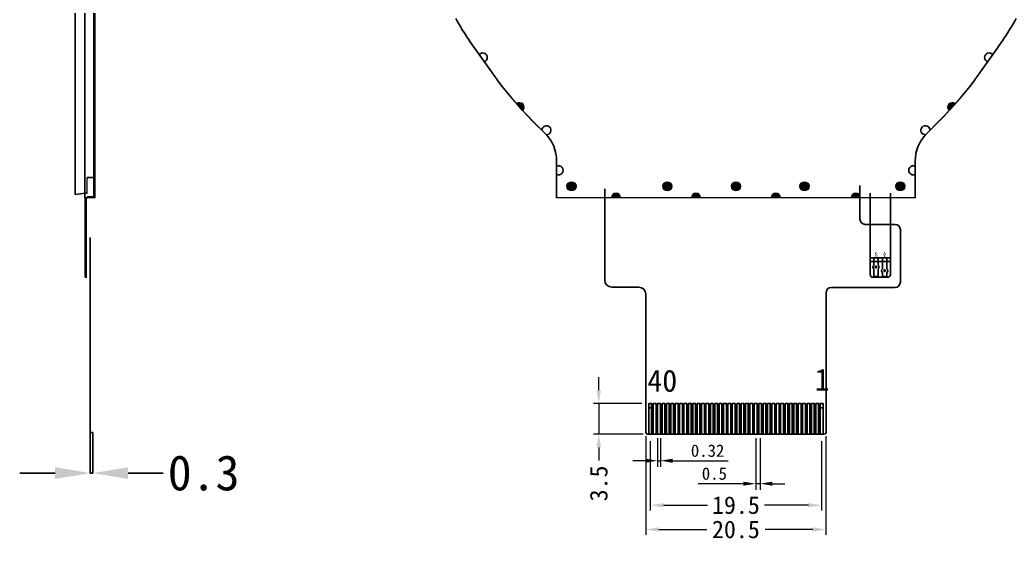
# Model space of a CAD drawing. Header units: millimetres. Extents: x -2894 to 5479, y -6001 to -1211.
# Drawn here: x 4204.5 to 4317.9, y -5876.4 to -5817.1 of the extents above; entities that cross this region are included whole.
import ezdxf

# ---------------------------------------------------------------- set-up
doc = ezdxf.new("R2010")
doc.units = ezdxf.units.MM
doc.header["$LTSCALE"] = 0.2
doc.header["$MEASUREMENT"] = 0
for name, color, linetype in [('66', 1, 'Continuous'), ('BL', 7, 'Continuous'), ('FPC', 40, 'Continuous'), ('L91', 3, 'Continuous'), ('LCD-FPC', 30, 'Continuous'), ('LCD_FPC', 22, 'Continuous'), ('其它', 7, 'Continuous')]:
    doc.layers.add(name, color=color, linetype=linetype)
doc.layers.add('dim', color=4, linetype='Continuous', lineweight=9)
doc.layers.add('DIM（标注）', color=3, linetype='Continuous', lineweight=9)
doc.styles.get("Standard").update_dxf_attribs({"font": 'SimSun.ttf'})
doc.styles.add('TXT', font='romans.shx', dxfattribs={"width": 0.8, "bigfont": 'chineset.shx'})
doc.styles.add('型式1', font='', dxfattribs={"height": 2})
doc.styles.add('宋体', font='SimSun.ttf')
doc.styles.get('型式1').set_extended_font_data('PMingLiU')
doc.dimstyles.new('0.7', dxfattribs={"dimscale": 0.7, "dimtxt": 2, "dimasz": 2, "dimexe": 1, "dimexo": 0.625, "dimtad": 1, "dimdsep": 46, "dimtxsty": '宋体', "dimcen": 0, "dimadec": 0, "dimazin": 0, "dimtfac": 1, "dimtmove": 0, "dimatfit": 0, "dimfxl": 1, "dimlwd": 15, "dimlwe": 15, "dimarcsym": 0})
doc.dimstyles.new('1.4', dxfattribs={"dimtxt": 2, "dimasz": 1.5, "dimexe": 0.6, "dimexo": 0.8, "dimtad": 0, "dimzin": 9, "dimdsep": 46, "dimtxsty": 'TXT', "dimcen": 0.5, "dimclrd": 3, "dimclre": 3, "dimclrt": 4, "dimazin": 2, "dimtfac": 1, "dimtmove": 0, "dimatfit": 3, "dimfxl": 1, "dimlwd": 13, "dimlwe": 5, "dimarcsym": 0})
doc.dimstyles.new('PHW字高4.0 四位数', dxfattribs={"dimtxt": 4, "dimasz": 4, "dimexe": 1.25, "dimexo": 1.2, "dimtad": 0, "dimzin": 9, "dimdsep": 46, "dimtxsty": '宋体', "dimcen": 1.5, "dimadec": 4, "dimazin": 2, "dimtfac": 1, "dimtmove": 0, "dimatfit": 3, "dimfxl": 1, "dimtolj": 1, "dimarcsym": 0})

# ---------------------------------------------------------------- blocks, each defined once
blk = doc.blocks.new('*u49')
at = {"color": 2}
for p, q in [((-3298.78, -1918.61), (-3298.78, -1909.35)), ((-3296.48, -1918.61), (-3296.48, -1909.35)), ((-3298.78, -1917.11), (-3296.48, -1917.11)), ((-3296.98, -1918.91), (-3298.48, -1918.91)), ((-3297.88, -1918.91), (-3296.78, -1918.91)), ((-3297.88, -1918.91), (-3297.23, -1918.91))]:
    blk.add_line(p, q, dxfattribs=at)
for points in [[(-3297.88, -1917.95), (-3297.88, -1917.11), (-3298.38, -1917.11), (-3298.38, -1917.95)], [(-3297.88, -1917.95), (-3297.88, -1917.11), (-3298.38, -1917.11), (-3298.38, -1917.95)], [(-3296.88, -1917.53), (-3296.88, -1917.11), (-3297.38, -1917.11), (-3297.38, -1917.53)], [(-3296.88, -1917.53), (-3296.88, -1917.11), (-3297.38, -1917.11), (-3297.38, -1917.53)], [(-3298.38, -1918.39), (-3298.38, -1918.91), (-3298.23, -1918.91)], [(-3298.38, -1918.39), (-3298.38, -1918.91), (-3298.23, -1918.91)], [(-3298.03, -1918.91), (-3297.88, -1918.91), (-3297.88, -1918.39)], [(-3298.03, -1918.91), (-3297.88, -1918.91), (-3297.88, -1918.39)], [(-3297.38, -1917.97), (-3297.38, -1918.91), (-3297.23, -1918.91)], [(-3297.38, -1917.97), (-3297.38, -1918.91), (-3297.23, -1918.91)], [(-3297.03, -1918.91), (-3296.88, -1918.91), (-3296.88, -1917.97)], [(-3297.03, -1918.91), (-3296.88, -1918.91), (-3296.88, -1917.97)]]:
    blk.add_lwpolyline(points, dxfattribs=at)
for centre in [(-3297.13, -1917.75), (-3297.13, -1917.75), (-3298.13, -1918.17), (-3298.13, -1918.17)]:
    blk.add_circle(centre, 0.1, dxfattribs=at)
for centre, radius, start, end in [((-3297.18, -1917.75), 0.3, 131.8103, 228.1897), ((-3297.18, -1917.75), 0.3, 131.8103, 228.1897), ((-3297.08, -1917.75), 0.3, 311.8103, 48.1897), ((-3297.08, -1917.75), 0.3, 311.8103, 48.1897), ((-3298.48, -1918.61), 0.3, 180.0018, 270), ((-3298.18, -1918.17), 0.3, 131.8103, 228.1897), ((-3298.18, -1918.17), 0.3, 131.8103, 228.1897), ((-3298.13, -1918.91), 0.1, 0, 180), ((-3298.13, -1918.91), 0.1, 0, 180), ((-3298.08, -1918.17), 0.3, 311.8103, 48.1897), ((-3298.08, -1918.17), 0.3, 311.8103, 48.1897), ((-3297.13, -1918.91), 0.1, 0, 180), ((-3297.13, -1918.91), 0.1, 0, 180), ((-3296.78, -1918.61), 0.3, 270, 0)]:
    blk.add_arc(centre, radius, start, end, dxfattribs=at)
at = {"layer": 'FPC', "color": 2, "char_height": 0.407, "width": 10.9745, "attachment_point": 9, "style": '型式1'}
for s, insert in [('A', (-3297.93, -1916.84)), ('K', (-3296.97, -1916.85))]:
    blk.add_mtext(s, dxfattribs=dict(at, insert=insert))
blk = doc.blocks.new('*D59')
at = {"layer": 'Defpoints', "color": 0, "transparency": 16777216}
for p in [(4277.1, -5864.25), (4277.42, -5864.25), (4277.42, -5867.26)]:
    blk.add_point(p, dxfattribs=at)
at = {"layer": 'dim', "color": 0, "lineweight": 15, "transparency": 16777216}
for p, q in [((4277.1, -5864.69), (4277.1, -5867.96)), ((4277.42, -5864.69), (4277.42, -5867.96)), ((4275.7, -5867.26), (4274.3, -5867.26)), ((4277.1, -5867.26), (4277.42, -5867.26)), ((4278.82, -5867.26), (4285.12, -5867.26))]:
    blk.add_line(p, q, dxfattribs=at)
at = {"layer": 'dim', "color": 0, "transparency": 16777216}
for points in [[(4275.7, -5867.03), (4275.7, -5867.5), (4277.1, -5867.26)], [(4278.82, -5867.03), (4278.82, -5867.5), (4277.42, -5867.26)]]:
    blk.add_solid(points, dxfattribs=at)
at = {"layer": 'dim', "color": 0, "transparency": 16777216, "insert": (4282.79, -5866.13), "char_height": 1.4, "attachment_point": 5, "style": '宋体'}
blk.add_mtext('0.32', dxfattribs=at)
blk = doc.blocks.new('*D60')
at = {"layer": 'Defpoints', "color": 0, "transparency": 16777216}
for p in [(4288.26, -5864.25), (4288.76, -5864.25), (4288.26, -5869.88)]:
    blk.add_point(p, dxfattribs=at)
at = {"layer": 'dim', "color": 0, "lineweight": 15, "transparency": 16777216}
for p, q in [((4288.26, -5864.69), (4288.26, -5870.58)), ((4288.76, -5864.69), (4288.76, -5870.58)), ((4286.86, -5869.88), (4281.73, -5869.88)), ((4288.76, -5869.88), (4288.26, -5869.88)), ((4290.16, -5869.88), (4291.56, -5869.88))]:
    blk.add_line(p, q, dxfattribs=at)
at = {"layer": 'dim', "color": 0, "transparency": 16777216}
for points in [[(4286.86, -5869.65), (4286.86, -5870.11), (4288.26, -5869.88)], [(4290.16, -5869.65), (4290.16, -5870.11), (4288.76, -5869.88)]]:
    blk.add_solid(points, dxfattribs=at)
at = {"layer": 'dim', "color": 0, "transparency": 16777216, "insert": (4283.56, -5868.74), "char_height": 1.4, "attachment_point": 5, "style": '宋体'}
blk.add_mtext('0.5', dxfattribs=at)
blk = doc.blocks.new('*D68')
at = {"layer": 'Defpoints', "color": 0, "transparency": 16777216}
for p in [(4276.1, -5860.75), (4270.41, -5864.25), (4276.26, -5864.25)]:
    blk.add_point(p, dxfattribs=at)
at = {"layer": 'DIM（标注）', "color": 3, "lineweight": 13, "transparency": 16777216}
for p, q in [((4270.41, -5859.25), (4270.41, -5857.75)), ((4270.41, -5860.75), (4270.41, -5864.25)), ((4270.41, -5865.75), (4270.41, -5867.25))]:
    blk.add_line(p, q, dxfattribs=at)
at = {"layer": 'DIM（标注）', "color": 3, "lineweight": 5, "transparency": 16777216}
for p, q in [((4275.3, -5860.75), (4269.81, -5860.75)), ((4275.46, -5864.25), (4269.81, -5864.25))]:
    blk.add_line(p, q, dxfattribs=at)
at = {"layer": 'DIM（标注）', "color": 3, "transparency": 16777216}
for points in [[(4270.16, -5859.25), (4270.66, -5859.25), (4270.41, -5860.75)], [(4270.16, -5865.75), (4270.66, -5865.75), (4270.41, -5864.25)]]:
    blk.add_solid(points, dxfattribs=at)
at = {"layer": 'DIM（标注）', "color": 4, "transparency": 16777216, "insert": (4270.41, -5869.85), "char_height": 2, "attachment_point": 5, "rotation": 90, "style": '宋体'}
blk.add_mtext('3.5', dxfattribs=at)
blk = doc.blocks.new('*D69')
at = {"layer": 'Defpoints', "color": 0, "transparency": 16777216}
for p in [(4276.26, -5864.25), (4295.76, -5864.25), (4276.26, -5872.33)]:
    blk.add_point(p, dxfattribs=at)
at = {"layer": 'DIM（标注）', "color": 3, "lineweight": 5, "transparency": 16777216}
for p, q in [((4276.26, -5865.05), (4276.26, -5872.93)), ((4295.76, -5865.05), (4295.76, -5872.93))]:
    blk.add_line(p, q, dxfattribs=at)
at = {"layer": 'DIM（标注）', "color": 3, "lineweight": 13, "transparency": 16777216}
for p, q in [((4277.76, -5872.33), (4282.78, -5872.33)), ((4294.26, -5872.33), (4289.25, -5872.33))]:
    blk.add_line(p, q, dxfattribs=at)
at = {"layer": 'DIM（标注）', "color": 3, "transparency": 16777216}
for points in [[(4277.76, -5872.08), (4277.76, -5872.58), (4276.26, -5872.33)], [(4294.26, -5872.08), (4294.26, -5872.58), (4295.76, -5872.33)]]:
    blk.add_solid(points, dxfattribs=at)
at = {"layer": 'DIM（标注）', "color": 4, "transparency": 16777216, "insert": (4286.01, -5872.33), "char_height": 2, "attachment_point": 5, "style": '宋体'}
blk.add_mtext('19.5', dxfattribs=at)
blk = doc.blocks.new('*D61')
at = {"layer": 'Defpoints', "color": 0, "transparency": 16777216}
for p in [(4275.76, -5863.68), (4296.26, -5863.68), (4275.76, -5875.09)]:
    blk.add_point(p, dxfattribs=at)
at = {"layer": 'DIM（标注）', "color": 3, "lineweight": 5, "transparency": 16777216}
for p, q in [((4275.76, -5864.48), (4275.76, -5875.69)), ((4296.26, -5864.48), (4296.26, -5875.69))]:
    blk.add_line(p, q, dxfattribs=at)
at = {"layer": 'DIM（标注）', "color": 3, "lineweight": 13, "transparency": 16777216}
for p, q in [((4277.26, -5875.09), (4282.69, -5875.09)), ((4294.76, -5875.09), (4289.34, -5875.09))]:
    blk.add_line(p, q, dxfattribs=at)
at = {"layer": 'DIM（标注）', "color": 3, "transparency": 16777216}
for points in [[(4277.26, -5874.84), (4277.26, -5875.34), (4275.76, -5875.09)], [(4294.76, -5874.84), (4294.76, -5875.34), (4296.26, -5875.09)]]:
    blk.add_solid(points, dxfattribs=at)
at = {"layer": 'DIM（标注）', "color": 4, "transparency": 16777216, "insert": (4286.01, -5875.09), "char_height": 2, "attachment_point": 5, "style": '宋体'}
blk.add_mtext('20.5', dxfattribs=at)
blk = doc.blocks.new('*D70')
at = {"layer": 'Defpoints', "color": 0, "ltscale": 5, "transparency": 16777216}
for p in [(4212.55, -5868.67), (4212.85, -5868.67), (4212.85, -5868.67)]:
    blk.add_point(p, dxfattribs=at)
at = {"layer": '其它', "color": 0, "lineweight": -2, "ltscale": 5, "transparency": 16777216}
for p, q in [((4212.55, -5867.47), (4212.55, -5867.42)), ((4212.85, -5867.47), (4212.85, -5867.42)), ((4208.55, -5868.67), (4204.55, -5868.67)), ((4212.55, -5868.67), (4212.85, -5868.67)), ((4216.85, -5868.67), (4220.85, -5868.67))]:
    blk.add_line(p, q, dxfattribs=at)
at = {"layer": '其它', "color": 0, "ltscale": 5, "transparency": 16777216}
for points in [[(4208.55, -5868), (4208.55, -5869.34), (4212.55, -5868.67)], [(4216.85, -5868), (4216.85, -5869.34), (4212.85, -5868.67)]]:
    blk.add_solid(points, dxfattribs=at)
at = {"layer": '其它', "color": 0, "ltscale": 5, "transparency": 16777216, "insert": (4225.45, -5868.67), "char_height": 4, "attachment_point": 5, "style": '宋体'}
blk.add_mtext('\\A1;0.3', dxfattribs=at)

msp = doc.modelspace()

# ---------------------------------------------------------------- hatches: boundary and pattern name
at = {"layer": 'LCD_FPC'}
for points in [[(4261.708, -5827.396), (4261.755, -5827.446, 0.9972291), (4261.06, -5826.674), (4261.105, -5826.726)], [(4310.275, -5827.446), (4310.323, -5827.396), (4310.926, -5826.726), (4310.971, -5826.674, 0.9972291)], [(4266.785, -5836.045, 1), (4267.824, -5836.045, 1)], [(4277.699, -5836.045, 1), (4278.739, -5836.045, 1)], [(4286.535, -5836.045, 1), (4285.496, -5836.045, 1)], [(4293.294, -5836.045, 1), (4294.334, -5836.045, 1)], [(4305.246, -5836.045, 1), (4304.206, -5836.045, 1)], [(4271.852, -5837.352), (4272.891, -5837.352, 1)], [(4280.941, -5837.352), (4281.98, -5837.352, 1)], [(4291.076, -5837.352, 1), (4290.037, -5837.352)], [(4299.132, -5837.352), (4300.172, -5837.352, 1)]]:
    msp.add_hatch(color=0, dxfattribs=at).paths.add_polyline_path(points)

# ---------------------------------------------------------------- linework, layer by layer
at = {"color": 7}
for p, q in [((4210.815, -5759.766), (4210.815, -5836.986)), ((4210.815, -5836.986), (4211.975, -5836.828))]:
    msp.add_line(p, q, dxfattribs=at)
for p, q in [((4212.201, -5835.035), (4212.95, -5835.035)), ((4212.201, -5836.828), (4211.975, -5836.828)), ((4212.235, -5837.352), (4211.975, -5837.352))]:
    msp.add_line(p, q)
at = {"color": 1}
for p, q in [((4300.13, -5835.943), (4300.13, -5839.781)), ((4300.73, -5840.381), (4304.126, -5840.381)), ((4304.726, -5840.981), (4304.726, -5846.954)), ((4304.126, -5847.554), (4296.865, -5847.554))]:
    msp.add_line(p, q, dxfattribs=at)
at = {"color": 2}
for p, q in [((4301.287, -5846.093), (4301.287, -5837.352)), ((4303.587, -5846.093), (4303.587, -5837.352)), ((4303.587, -5844.193), (4301.287, -5844.193)), ((4302.687, -5846.393), (4301.587, -5846.393)), ((4301.787, -5846.393), (4303.287, -5846.393)), ((4302.687, -5846.393), (4302.037, -5846.393))]:
    msp.add_line(p, q, dxfattribs=at)
at = {"color": 5}
msp.add_lwpolyline([(4211.975, -5837.352), (4211.915, -5837.352), (4211.915, -5759.766), (4211.975, -5759.766)], dxfattribs=at)
at = {"color": 2}
for points in [[(4211.975, -5837.352), (4211.975, -5846.393), (4212.095, -5846.393), (4212.095, -5837.352)], [(4301.687, -5845.004), (4301.687, -5844.193), (4302.187, -5844.193), (4302.187, -5845.004)], [(4301.687, -5845.004), (4301.687, -5844.193), (4302.187, -5844.193), (4302.187, -5845.004)], [(4302.687, -5845.425), (4302.687, -5844.193), (4303.187, -5844.193), (4303.187, -5845.425)], [(4302.687, -5845.425), (4302.687, -5844.193), (4303.187, -5844.193), (4303.187, -5845.425)], [(4301.837, -5846.393), (4301.687, -5846.393), (4301.687, -5845.451)], [(4301.837, -5846.393), (4301.687, -5846.393), (4301.687, -5845.451)], [(4302.187, -5845.451), (4302.187, -5846.393), (4302.037, -5846.393)], [(4302.187, -5845.451), (4302.187, -5846.393), (4302.037, -5846.393)], [(4302.837, -5846.393), (4302.687, -5846.393), (4302.687, -5845.872)], [(4302.837, -5846.393), (4302.687, -5846.393), (4302.687, -5845.872)], [(4303.187, -5845.872), (4303.187, -5846.393), (4303.037, -5846.393)], [(4303.187, -5845.872), (4303.187, -5846.393), (4303.037, -5846.393)]]:
    msp.add_lwpolyline(points, dxfattribs=at)
for centre in [(4301.937, -5845.228), (4301.937, -5845.228), (4302.937, -5845.649), (4302.937, -5845.649)]:
    msp.add_circle(centre, 0.1, dxfattribs=at)
at = {"color": 1}
for centre, start, end in [((4300.73, -5839.781), 180, 270), ((4304.126, -5840.981), 0, 90), ((4304.126, -5846.954), 270, 0), ((4296.865, -5848.154), 90, 180)]:
    msp.add_arc(centre, 0.6, start, end, dxfattribs=at)
at = {"color": 2}
for centre, radius, start, end in [((4301.887, -5845.228), 0.3, 131.81031, 228.18969), ((4301.887, -5845.228), 0.3, 131.81031, 228.18969), ((4301.987, -5845.228), 0.3, 311.81031, 48.18969), ((4301.987, -5845.228), 0.3, 311.81031, 48.18969), ((4301.587, -5846.093), 0.3, 180, 270), ((4302.887, -5845.649), 0.3, 131.81031, 228.18969), ((4302.887, -5845.649), 0.3, 131.81031, 228.18969), ((4302.987, -5845.649), 0.3, 311.81031, 48.18969), ((4302.987, -5845.649), 0.3, 311.81031, 48.18969), ((4303.287, -5846.093), 0.3, 270, 359.99817), ((4301.937, -5846.393), 0.1, 360, 180), ((4301.937, -5846.393), 0.1, 0, 180), ((4302.937, -5846.393), 0.1, 360, 180), ((4302.937, -5846.393), 0.1, 0, 180)]:
    msp.add_arc(centre, radius, start, end, dxfattribs=at)
at = {"layer": '66'}
for centre, start, end in [((4257.208, -5821.401), 288.79371, 142.12578), ((4314.82, -5821.401), 37.57413, 251.50638), ((4264.45, -5829.672), 268.64617, 179.88783), ((4307.578, -5829.672), 359.7591, 271.71541), ((4265.836, -5834.226), 244.84934, 115.15066), ((4306.195, -5834.226), 64.84934, 295.15066)]:
    msp.add_arc(centre, 0.52, start, end, dxfattribs=at)
at = {"layer": 'BL'}
for points in [[(4276.103, -5860.752), (4276.423, -5860.752), (4276.423, -5864.252), (4276.103, -5864.252)], [(4276.603, -5860.752), (4276.923, -5860.752), (4276.923, -5864.252), (4276.603, -5864.252)], [(4277.103, -5860.752), (4277.423, -5860.752), (4277.423, -5864.252), (4277.103, -5864.252)], [(4277.603, -5860.752), (4277.923, -5860.752), (4277.923, -5864.252), (4277.603, -5864.252)], [(4278.103, -5860.752), (4278.423, -5860.752), (4278.423, -5864.252), (4278.103, -5864.252)], [(4278.603, -5860.752), (4278.923, -5860.752), (4278.923, -5864.252), (4278.603, -5864.252)], [(4279.103, -5860.752), (4279.423, -5860.752), (4279.423, -5864.252), (4279.103, -5864.252)], [(4279.603, -5860.752), (4279.923, -5860.752), (4279.923, -5864.252), (4279.603, -5864.252)], [(4280.103, -5860.752), (4280.423, -5860.752), (4280.423, -5864.252), (4280.103, -5864.252)], [(4280.603, -5860.752), (4280.923, -5860.752), (4280.923, -5864.252), (4280.603, -5864.252)], [(4281.103, -5860.752), (4281.423, -5860.752), (4281.423, -5864.252), (4281.103, -5864.252)], [(4281.603, -5860.752), (4281.923, -5860.752), (4281.923, -5864.252), (4281.603, -5864.252)], [(4282.103, -5860.752), (4282.423, -5860.752), (4282.423, -5864.252), (4282.103, -5864.252)], [(4282.603, -5860.752), (4282.923, -5860.752), (4282.923, -5864.252), (4282.603, -5864.252)], [(4283.103, -5860.752), (4283.423, -5860.752), (4283.423, -5864.252), (4283.103, -5864.252)], [(4283.603, -5860.752), (4283.923, -5860.752), (4283.923, -5864.252), (4283.603, -5864.252)], [(4284.103, -5860.752), (4284.423, -5860.752), (4284.423, -5864.252), (4284.103, -5864.252)], [(4284.603, -5860.752), (4284.923, -5860.752), (4284.923, -5864.252), (4284.603, -5864.252)], [(4285.103, -5860.752), (4285.423, -5860.752), (4285.423, -5864.252), (4285.103, -5864.252)], [(4285.603, -5860.752), (4285.923, -5860.752), (4285.923, -5864.252), (4285.603, -5864.252)], [(4286.103, -5860.752), (4286.423, -5860.752), (4286.423, -5864.252), (4286.103, -5864.252)], [(4286.603, -5860.752), (4286.923, -5860.752), (4286.923, -5864.252), (4286.603, -5864.252)], [(4287.103, -5860.752), (4287.423, -5860.752), (4287.423, -5864.252), (4287.103, -5864.252)], [(4287.603, -5860.752), (4287.923, -5860.752), (4287.923, -5864.252), (4287.603, -5864.252)], [(4288.103, -5860.752), (4288.423, -5860.752), (4288.423, -5864.252), (4288.103, -5864.252)], [(4288.603, -5860.752), (4288.923, -5860.752), (4288.923, -5864.252), (4288.603, -5864.252)], [(4289.103, -5860.752), (4289.423, -5860.752), (4289.423, -5864.252), (4289.103, -5864.252)], [(4289.603, -5860.752), (4289.923, -5860.752), (4289.923, -5864.252), (4289.603, -5864.252)], [(4290.103, -5860.752), (4290.423, -5860.752), (4290.423, -5864.252), (4290.103, -5864.252)], [(4290.603, -5860.752), (4290.923, -5860.752), (4290.923, -5864.252), (4290.603, -5864.252)], [(4291.103, -5860.752), (4291.423, -5860.752), (4291.423, -5864.252), (4291.103, -5864.252)], [(4291.603, -5860.752), (4291.923, -5860.752), (4291.923, -5864.252), (4291.603, -5864.252)], [(4292.103, -5860.752), (4292.423, -5860.752), (4292.423, -5864.252), (4292.103, -5864.252)], [(4292.603, -5860.752), (4292.923, -5860.752), (4292.923, -5864.252), (4292.603, -5864.252)], [(4293.103, -5860.752), (4293.423, -5860.752), (4293.423, -5864.252), (4293.103, -5864.252)], [(4293.603, -5860.752), (4293.923, -5860.752), (4293.923, -5864.252), (4293.603, -5864.252)], [(4294.103, -5860.752), (4294.423, -5860.752), (4294.423, -5864.252), (4294.103, -5864.252)], [(4294.603, -5860.752), (4294.923, -5860.752), (4294.923, -5864.252), (4294.603, -5864.252)], [(4295.103, -5860.752), (4295.423, -5860.752), (4295.423, -5864.252), (4295.103, -5864.252)], [(4295.603, -5860.752), (4295.923, -5860.752), (4295.923, -5864.252), (4295.603, -5864.252)]]:
    msp.add_lwpolyline(points, close=True, dxfattribs=at)
at = {"layer": 'dim', "color": 0}
for p, q in [((4211.975, -5837.352), (4211.975, -5759.766)), ((4212.201, -5836.828), (4212.201, -5835.035))]:
    msp.add_line(p, q, dxfattribs=at)
at = {"layer": 'dim', "color": 4}
for p, q in [((4213.105, -5837.352), (4213.105, -5759.766)), ((4265.615, -5833.201), (4265.615, -5837.352)), ((4306.416, -5833.201), (4306.416, -5837.352)), ((4213.105, -5837.352), (4212.235, -5837.352)), ((4306.416, -5837.352), (4265.615, -5837.352)), ((4300.935, -5837.352), (4300.935, -5837.352)), ((4303.677, -5837.352), (4303.677, -5837.352))]:
    msp.add_line(p, q, dxfattribs=at)
for points in [[(4212.235, -5837.352), (4212.235, -5837.197), (4212.95, -5837.197), (4212.95, -5759.921), (4212.235, -5759.921), (4212.235, -5759.766)], [(4254.141, -5816.973), (4254.254, -5817.173), (4254.367, -5817.372), (4254.482, -5817.571), (4254.598, -5817.769), (4254.716, -5817.966), (4254.834, -5818.162), (4254.954, -5818.357), (4255.075, -5818.552), (4255.197, -5818.746), (4255.321, -5818.94), (4255.446, -5819.132), (4255.572, -5819.324), (4255.699, -5819.515), (4255.827, -5819.705), (4255.956, -5819.894), (4256.087, -5820.082), (4256.219, -5820.27), (4258.306, -5823.2), (4258.836, -5823.928), (4259.381, -5824.645), (4259.941, -5825.351), (4260.516, -5826.045), (4261.105, -5826.726), (4261.708, -5827.396), (4262.325, -5828.052), (4262.955, -5828.695), (4264.31, -5830.051), (4264.606, -5830.377), (4264.866, -5830.728), (4265.09, -5831.102), (4265.276, -5831.496), (4265.423, -5831.906), (4265.529, -5832.329), (4265.593, -5832.76), (4265.615, -5833.201), (4265.615, -5833.714)], [(4306.416, -5833.714), (4306.416, -5833.201), (4306.437, -5832.76), (4306.501, -5832.329), (4306.607, -5831.906), (4306.754, -5831.496), (4306.941, -5831.102), (4307.165, -5830.728), (4307.425, -5830.377), (4307.721, -5830.051), (4309.076, -5828.695), (4309.706, -5828.052), (4310.323, -5827.396), (4310.926, -5826.726), (4311.515, -5826.045), (4312.09, -5825.351), (4312.65, -5824.645), (4313.195, -5823.928), (4313.725, -5823.2), (4315.812, -5820.27), (4315.944, -5820.082), (4316.074, -5819.894), (4316.204, -5819.705), (4316.332, -5819.515), (4316.459, -5819.324), (4316.585, -5819.132), (4316.71, -5818.94), (4316.833, -5818.746), (4316.956, -5818.552), (4317.077, -5818.357), (4317.196, -5818.162), (4317.315, -5817.966), (4317.432, -5817.769), (4317.549, -5817.571), (4317.663, -5817.372), (4317.777, -5817.173), (4317.889, -5816.973)]]:
    msp.add_lwpolyline(points, dxfattribs=at)
for centre in [(4267.305, -5836.045), (4278.219, -5836.045), (4286.015, -5836.045), (4293.814, -5836.045), (4304.726, -5836.045)]:
    msp.add_circle(centre, 0.52, dxfattribs=at)
for centre, start, end in [((4261.406, -5827.061), 312.17764, 131.85968), ((4310.624, -5827.061), 48.14032, 227.82236), ((4272.372, -5837.352), 0, 180), ((4281.461, -5837.352), 0, 180), ((4290.556, -5837.352), 0, 180), ((4299.652, -5837.352), 0, 180)]:
    msp.add_arc(centre, 0.52, start, end, dxfattribs=at)
at = {"layer": 'FPC', "color": 240, "true_color": 0xed1f24}
for p, q in [((4275.763, -5863.952), (4275.763, -5850.879)), ((4275.763, -5863.952), (4275.763, -5850.879)), ((4275.763, -5850.879), (4275.763, -5863.952)), ((4296.263, -5850.879), (4296.263, -5863.952)), ((4296.263, -5863.952), (4296.263, -5850.879)), ((4296.263, -5863.952), (4296.263, -5850.879))]:
    msp.add_line(p, q, dxfattribs=at)
at = {"layer": 'FPC', "color": 30, "true_color": 0xf26722}
for p, q in [((4290.963, -5864.252), (4276.063, -5864.252)), ((4276.063, -5864.252), (4290.963, -5864.252)), ((4290.963, -5864.252), (4276.063, -5864.252)), ((4276.063, -5864.252), (4290.963, -5864.252)), ((4276.063, -5864.252), (4290.963, -5864.252)), ((4290.963, -5864.252), (4276.063, -5864.252)), ((4276.063, -5864.252), (4290.963, -5864.252)), ((4290.963, -5864.252), (4276.063, -5864.252)), ((4276.063, -5864.252), (4290.963, -5864.252)), ((4290.963, -5864.252), (4276.063, -5864.252)), ((4276.063, -5864.252), (4290.963, -5864.252)), ((4290.963, -5864.252), (4276.063, -5864.252)), ((4276.063, -5864.252), (4290.963, -5864.252)), ((4290.963, -5864.252), (4276.063, -5864.252)), ((4276.063, -5864.252), (4290.963, -5864.252)), ((4276.063, -5864.252), (4290.963, -5864.252)), ((4290.963, -5864.252), (4276.063, -5864.252)), ((4276.063, -5864.252), (4290.963, -5864.252)), ((4290.963, -5864.252), (4276.063, -5864.252)), ((4295.963, -5864.252), (4281.063, -5864.252)), ((4281.063, -5864.252), (4295.963, -5864.252)), ((4295.963, -5864.252), (4281.063, -5864.252)), ((4281.063, -5864.252), (4295.963, -5864.252)), ((4281.063, -5864.252), (4295.963, -5864.252)), ((4295.963, -5864.252), (4281.063, -5864.252)), ((4281.063, -5864.252), (4295.963, -5864.252)), ((4295.963, -5864.252), (4281.063, -5864.252)), ((4281.063, -5864.252), (4295.963, -5864.252)), ((4295.963, -5864.252), (4281.063, -5864.252)), ((4281.063, -5864.252), (4295.963, -5864.252)), ((4295.963, -5864.252), (4281.063, -5864.252)), ((4281.063, -5864.252), (4295.963, -5864.252)), ((4295.963, -5864.252), (4281.063, -5864.252)), ((4281.063, -5864.252), (4295.963, -5864.252)), ((4281.063, -5864.252), (4295.963, -5864.252)), ((4295.963, -5864.252), (4281.063, -5864.252)), ((4281.063, -5864.252), (4295.963, -5864.252)), ((4295.963, -5864.252), (4281.063, -5864.252))]:
    msp.add_line(p, q, dxfattribs=at)
at = {"layer": 'FPC', "color": 0}
for p, q in [((4290.963, -5864.252), (4276.063, -5864.252)), ((4295.963, -5864.252), (4281.063, -5864.252))]:
    msp.add_line(p, q, dxfattribs=at)
at = {"layer": 'L91', "color": 7, "linetype": 'Continuous'}
for p, q in [((4265.615, -5833.196), (4265.615, -5837.348)), ((4306.416, -5833.196), (4306.416, -5837.348)), ((4300.935, -5837.348), (4300.935, -5837.348)), ((4303.677, -5837.348), (4303.677, -5837.348))]:
    msp.add_line(p, q, dxfattribs=at)
for points in [[(4254.141, -5816.969), (4254.254, -5817.169), (4254.367, -5817.368), (4254.482, -5817.567), (4254.598, -5817.764), (4254.716, -5817.961), (4254.834, -5818.158), (4254.954, -5818.353), (4255.075, -5818.548), (4255.197, -5818.742), (4255.321, -5818.935), (4255.446, -5819.128), (4255.572, -5819.319), (4255.699, -5819.51), (4255.827, -5819.7), (4255.956, -5819.89), (4256.087, -5820.078), (4256.219, -5820.266), (4258.306, -5823.196), (4258.836, -5823.924), (4259.381, -5824.641), (4259.941, -5825.346), (4260.516, -5826.04), (4261.105, -5826.722), (4261.708, -5827.391), (4262.325, -5828.048), (4262.955, -5828.691), (4264.31, -5830.047), (4264.606, -5830.373), (4264.866, -5830.723), (4265.09, -5831.097), (4265.276, -5831.491), (4265.423, -5831.902), (4265.529, -5832.325), (4265.593, -5832.756), (4265.615, -5833.196), (4265.615, -5833.709)], [(4306.416, -5833.709), (4306.416, -5833.196), (4306.437, -5832.756), (4306.501, -5832.325), (4306.607, -5831.902), (4306.754, -5831.491), (4306.941, -5831.097), (4307.165, -5830.723), (4307.425, -5830.373), (4307.721, -5830.047), (4309.076, -5828.691), (4309.706, -5828.048), (4310.323, -5827.391), (4310.926, -5826.722), (4311.515, -5826.04), (4312.09, -5825.346), (4312.65, -5824.641), (4313.195, -5823.924), (4313.725, -5823.196), (4315.812, -5820.266), (4315.944, -5820.078), (4316.074, -5819.89), (4316.204, -5819.7), (4316.332, -5819.51), (4316.459, -5819.319), (4316.585, -5819.128), (4316.71, -5818.935), (4316.833, -5818.742), (4316.956, -5818.548), (4317.077, -5818.353), (4317.196, -5818.158), (4317.315, -5817.961), (4317.432, -5817.764), (4317.549, -5817.567), (4317.663, -5817.368), (4317.777, -5817.169), (4317.889, -5816.969)]]:
    msp.add_lwpolyline(points, dxfattribs=at)
at = {"layer": 'LCD-FPC', "color": 20}
for p, q in [((4276.063, -5864.252), (4290.963, -5864.252)), ((4290.963, -5864.252), (4276.063, -5864.252)), ((4290.963, -5864.252), (4276.063, -5864.252)), ((4276.063, -5864.252), (4290.963, -5864.252)), ((4276.063, -5864.252), (4290.963, -5864.252)), ((4290.963, -5864.252), (4276.063, -5864.252)), ((4276.063, -5864.252), (4290.963, -5864.252)), ((4290.963, -5864.252), (4276.063, -5864.252)), ((4290.963, -5864.252), (4276.063, -5864.252)), ((4276.063, -5864.252), (4290.963, -5864.252)), ((4281.063, -5864.252), (4295.963, -5864.252)), ((4295.963, -5864.252), (4281.063, -5864.252)), ((4295.963, -5864.252), (4281.063, -5864.252)), ((4281.063, -5864.252), (4295.963, -5864.252)), ((4281.063, -5864.252), (4295.963, -5864.252)), ((4295.963, -5864.252), (4281.063, -5864.252)), ((4281.063, -5864.252), (4295.963, -5864.252)), ((4295.963, -5864.252), (4281.063, -5864.252)), ((4295.963, -5864.252), (4281.063, -5864.252)), ((4281.063, -5864.252), (4295.963, -5864.252))]:
    msp.add_line(p, q, dxfattribs=at)
at = {"layer": 'LCD_FPC', "color": 240, "true_color": 0xed1f24}
for p, q in [((4275.763, -5848.323), (4275.763, -5864.053)), ((4296.263, -5848.323), (4296.263, -5864.053))]:
    msp.add_line(p, q, dxfattribs=at)
at = {"layer": 'LCD_FPC'}
for p, q in [((4275.765, -5848.322), (4275.765, -5864.052)), ((4276.115, -5861.252), (4276.415, -5861.252)), ((4295.913, -5861.252), (4295.613, -5861.252)), ((4275.963, -5864.252), (4296.063, -5864.252)), ((4275.963, -5864.252), (4296.063, -5864.252)), ((4296.063, -5864.253), (4275.963, -5864.253)), ((4296.063, -5864.253), (4275.963, -5864.253)), ((4296.065, -5864.252), (4275.965, -5864.252)), ((4296.065, -5864.252), (4275.965, -5864.252)), ((4276.113, -5864.252), (4276.413, -5864.252)), ((4276.413, -5864.253), (4276.113, -5864.253)), ((4276.413, -5864.253), (4276.113, -5864.253)), ((4276.415, -5864.252), (4276.115, -5864.252)), ((4276.415, -5864.252), (4276.115, -5864.252)), ((4276.613, -5864.252), (4276.913, -5864.252)), ((4276.913, -5864.253), (4276.613, -5864.253)), ((4276.913, -5864.253), (4276.613, -5864.253)), ((4276.915, -5864.252), (4276.615, -5864.252)), ((4276.915, -5864.252), (4276.615, -5864.252)), ((4277.113, -5864.252), (4277.413, -5864.252)), ((4277.413, -5864.253), (4277.113, -5864.253)), ((4277.413, -5864.253), (4277.113, -5864.253)), ((4277.415, -5864.252), (4277.115, -5864.252)), ((4277.415, -5864.252), (4277.115, -5864.252)), ((4277.613, -5864.252), (4277.913, -5864.252)), ((4277.913, -5864.253), (4277.613, -5864.253)), ((4277.915, -5864.252), (4277.615, -5864.252)), ((4278.113, -5864.252), (4278.413, -5864.252)), ((4278.413, -5864.253), (4278.113, -5864.253)), ((4278.415, -5864.252), (4278.115, -5864.252)), ((4278.613, -5864.252), (4278.913, -5864.252)), ((4278.913, -5864.253), (4278.613, -5864.253)), ((4278.915, -5864.252), (4278.615, -5864.252)), ((4279.113, -5864.252), (4279.413, -5864.252)), ((4279.413, -5864.253), (4279.113, -5864.253)), ((4279.415, -5864.252), (4279.115, -5864.252)), ((4279.613, -5864.252), (4279.913, -5864.252)), ((4279.913, -5864.253), (4279.613, -5864.253)), ((4279.915, -5864.252), (4279.615, -5864.252)), ((4280.113, -5864.252), (4280.413, -5864.252)), ((4280.413, -5864.253), (4280.113, -5864.253)), ((4280.415, -5864.252), (4280.115, -5864.252)), ((4280.613, -5864.252), (4280.913, -5864.252)), ((4280.913, -5864.253), (4280.613, -5864.253)), ((4280.915, -5864.252), (4280.615, -5864.252)), ((4281.113, -5864.252), (4281.413, -5864.252)), ((4281.413, -5864.253), (4281.113, -5864.253)), ((4281.415, -5864.252), (4281.115, -5864.252)), ((4281.613, -5864.252), (4281.913, -5864.252)), ((4281.913, -5864.253), (4281.613, -5864.253)), ((4281.915, -5864.252), (4281.615, -5864.252)), ((4282.113, -5864.252), (4282.413, -5864.252)), ((4282.413, -5864.253), (4282.113, -5864.253)), ((4282.415, -5864.252), (4282.115, -5864.252)), ((4282.613, -5864.252), (4282.913, -5864.252)), ((4282.913, -5864.253), (4282.613, -5864.253)), ((4282.915, -5864.252), (4282.615, -5864.252)), ((4283.113, -5864.252), (4283.413, -5864.252)), ((4283.413, -5864.253), (4283.113, -5864.253)), ((4283.415, -5864.252), (4283.115, -5864.252)), ((4283.613, -5864.252), (4283.913, -5864.252)), ((4283.913, -5864.253), (4283.613, -5864.253)), ((4283.915, -5864.252), (4283.615, -5864.252)), ((4284.113, -5864.252), (4284.413, -5864.252)), ((4284.413, -5864.253), (4284.113, -5864.253)), ((4284.415, -5864.252), (4284.115, -5864.252)), ((4284.613, -5864.252), (4284.913, -5864.252)), ((4284.913, -5864.253), (4284.613, -5864.253)), ((4284.915, -5864.252), (4284.615, -5864.252)), ((4285.113, -5864.252), (4285.413, -5864.252)), ((4285.413, -5864.253), (4285.113, -5864.253)), ((4285.415, -5864.252), (4285.115, -5864.252)), ((4285.613, -5864.252), (4285.913, -5864.252)), ((4285.913, -5864.253), (4285.613, -5864.253)), ((4285.915, -5864.252), (4285.615, -5864.252)), ((4286.113, -5864.252), (4286.413, -5864.252)), ((4286.413, -5864.253), (4286.113, -5864.253)), ((4286.415, -5864.252), (4286.115, -5864.252)), ((4286.613, -5864.252), (4286.913, -5864.252)), ((4286.913, -5864.253), (4286.613, -5864.253)), ((4286.915, -5864.252), (4286.615, -5864.252)), ((4287.113, -5864.252), (4287.413, -5864.252)), ((4287.413, -5864.253), (4287.113, -5864.253)), ((4287.415, -5864.252), (4287.115, -5864.252)), ((4287.613, -5864.252), (4287.913, -5864.252)), ((4287.913, -5864.253), (4287.613, -5864.253)), ((4287.915, -5864.252), (4287.615, -5864.252)), ((4288.113, -5864.252), (4288.413, -5864.252)), ((4288.413, -5864.253), (4288.113, -5864.253)), ((4288.415, -5864.252), (4288.115, -5864.252)), ((4288.613, -5864.252), (4288.913, -5864.252)), ((4288.913, -5864.253), (4288.613, -5864.253)), ((4288.915, -5864.252), (4288.615, -5864.252)), ((4289.113, -5864.252), (4289.413, -5864.252)), ((4289.413, -5864.253), (4289.113, -5864.253)), ((4289.415, -5864.252), (4289.115, -5864.252)), ((4289.613, -5864.252), (4289.913, -5864.252)), ((4289.913, -5864.253), (4289.613, -5864.253)), ((4289.915, -5864.252), (4289.615, -5864.252)), ((4290.113, -5864.252), (4290.413, -5864.252)), ((4290.413, -5864.253), (4290.113, -5864.253)), ((4290.415, -5864.252), (4290.115, -5864.252)), ((4290.613, -5864.252), (4290.913, -5864.252)), ((4290.913, -5864.253), (4290.613, -5864.253)), ((4290.915, -5864.252), (4290.615, -5864.252)), ((4291.113, -5864.252), (4291.413, -5864.252)), ((4291.413, -5864.253), (4291.113, -5864.253)), ((4291.415, -5864.252), (4291.115, -5864.252)), ((4291.613, -5864.252), (4291.913, -5864.252)), ((4291.913, -5864.253), (4291.613, -5864.253)), ((4291.915, -5864.252), (4291.615, -5864.252)), ((4292.113, -5864.252), (4292.413, -5864.252)), ((4292.413, -5864.253), (4292.113, -5864.253)), ((4292.415, -5864.252), (4292.115, -5864.252)), ((4292.613, -5864.252), (4292.913, -5864.252)), ((4292.913, -5864.253), (4292.613, -5864.253)), ((4292.915, -5864.252), (4292.615, -5864.252)), ((4293.113, -5864.252), (4293.413, -5864.252)), ((4293.413, -5864.253), (4293.113, -5864.253)), ((4293.415, -5864.252), (4293.115, -5864.252)), ((4293.613, -5864.252), (4293.913, -5864.252)), ((4293.913, -5864.253), (4293.613, -5864.253)), ((4293.915, -5864.252), (4293.615, -5864.252)), ((4294.113, -5864.252), (4294.413, -5864.252)), ((4294.413, -5864.253), (4294.113, -5864.253)), ((4294.415, -5864.252), (4294.115, -5864.252)), ((4294.613, -5864.252), (4294.913, -5864.252)), ((4294.613, -5864.252), (4294.913, -5864.252)), ((4294.913, -5864.253), (4294.613, -5864.253)), ((4294.915, -5864.252), (4294.615, -5864.252)), ((4295.113, -5864.252), (4295.413, -5864.252)), ((4295.113, -5864.252), (4295.413, -5864.252)), ((4295.413, -5864.253), (4295.113, -5864.253)), ((4295.415, -5864.252), (4295.115, -5864.252)), ((4295.613, -5864.252), (4295.913, -5864.252)), ((4295.613, -5864.252), (4295.913, -5864.252)), ((4295.913, -5864.253), (4295.613, -5864.253)), ((4295.915, -5864.252), (4295.615, -5864.252))]:
    msp.add_line(p, q, dxfattribs=at)
at = {"layer": 'LCD_FPC', "color": 1}
msp.add_line((4296.265, -5848.154), (4296.265, -5864.052), dxfattribs=at)
at = {"layer": 'LCD_FPC'}
for centre, start, end in [((4275.963, -5864.052), 180, 270), ((4275.963, -5864.052), 180, 270), ((4275.963, -5864.053), 180, 270), ((4275.963, -5864.053), 180, 270), ((4275.963, -5864.053), 180, 270), ((4275.963, -5864.053), 180, 270), ((4275.965, -5864.052), 180, 270), ((4275.965, -5864.052), 180, 270), ((4275.965, -5864.052), 180, 270), ((4275.965, -5864.052), 180, 270), ((4296.063, -5864.052), 270, 0), ((4296.063, -5864.052), 270, 0), ((4296.063, -5864.052), 270, 0), ((4296.063, -5864.052), 270, 0), ((4296.063, -5864.053), 270, 0), ((4296.063, -5864.053), 270, 0), ((4296.065, -5864.052), 270, 0), ((4296.065, -5864.052), 270, 0)]:
    msp.add_arc(centre, 0.2, start, end, dxfattribs=at)
at = {"layer": '其它', "color": 240, "ltscale": 5, "true_color": 0xed1f24}
for p, q in [((4271.089, -5836.332), (4271.089, -5846.722)), ((4274.965, -5847.522), (4271.889, -5847.522))]:
    msp.add_line(p, q, dxfattribs=at)
at = {"layer": '其它', "color": 0, "ltscale": 5}
for p, q in [((4212.545, -5841.872), (4212.545, -5868.671)), ((4212.845, -5864.062), (4212.545, -5864.062)), ((4212.845, -5868.671), (4212.845, -5864.062)), ((4212.545, -5868.671), (4212.845, -5868.671))]:
    msp.add_line(p, q, dxfattribs=at)
at = {"layer": '其它', "color": 240, "ltscale": 5, "true_color": 0xed1f24}
for centre, start, end in [((4271.889, -5846.722), 180, 270), ((4274.965, -5848.322), 0, 90)]:
    msp.add_arc(centre, 0.8, start, end, dxfattribs=at)

# ---------------------------------------------------------------- block references
at = {"color": 7, "xscale": -1}
msp.add_blockref('*u49', (1004.809, -3927.479), dxfattribs=at)

# ---------------------------------------------------------------- texts
at = {"layer": 'BL', "char_height": 2.5, "attachment_point": 1}
for s, insert, width in [('40', (4275.931, -5856.917), 4.42503), ('1', (4294.966, -5856.807), 1.24094), ('1', (4294.968, -5856.807), 1.24094)]:
    msp.add_mtext(s, dxfattribs=dict(at, insert=insert, width=width))
at = {"layer": 'FPC', "color": 2, "char_height": 0.407, "width": 10.97451, "attachment_point": 7, "style": '型式1'}
for s, insert in [('K', (4301.777, -5843.928)), ('A', (4302.744, -5843.919))]:
    msp.add_mtext(s, dxfattribs=dict(at, insert=insert))

# ---------------------------------------------------------------- dimensions: what is measured, and where the dimension line sits
at = {"layer": 'dim'}
for base, p1, p2, picture, middle in [((4277.423, -5867.263), (4277.103, -5864.252), (4277.423, -5864.252), '*D59', (4282.793, -5867.263)), ((4288.263, -5869.881), (4288.763, -5864.252), (4288.263, -5864.252), '*D60', (4283.558, -5869.881))]:
    dim = msp.add_linear_dim(base=base, p1=p1, p2=p2, dimstyle='0.7', override={"dimfxl": 0.18, "dimarcsym": 1}, dxfattribs=at)
    dim.commit()
    dim.dimension.update_dxf_attribs({"geometry": picture, "text_midpoint": middle, "dimtype": 160})
at = {"layer": 'DIM（标注）'}
for base, p1, p2, angle, picture, middle in [((4270.412, -5864.252), (4276.103, -5860.752), (4276.263, -5864.252), 90, '*D68', (4270.412, -5869.849)), ((4275.763, -5875.093), (4296.263, -5863.683), (4275.763, -5863.683), 180, '*D61', (4286.013, -5875.093)), ((4276.263, -5872.328), (4295.763, -5864.252), (4276.263, -5864.252), 180, '*D69', (4286.013, -5872.328))]:
    dim = msp.add_linear_dim(base=base, p1=p1, p2=p2, angle=angle, dimstyle='1.4', override={"dimtxsty": '宋体', "dimfxl": 1.25}, dxfattribs=at)
    dim.commit()
    dim.dimension.update_dxf_attribs({"geometry": picture, "text_midpoint": middle})
at = {"layer": '其它', "color": 0, "ltscale": 5}
dim = msp.add_linear_dim(base=(4212.845, -5868.671), p1=(4212.545, -5868.671), p2=(4212.845, -5868.671), dimstyle='PHW字高4.0 四位数', override={"dimfxl": 0.2}, dxfattribs=at)
dim.commit()
dim.dimension.update_dxf_attribs({"geometry": '*D70', "text_midpoint": (4225.448, -5868.671)})

doc.saveas('drawing.dxf')
